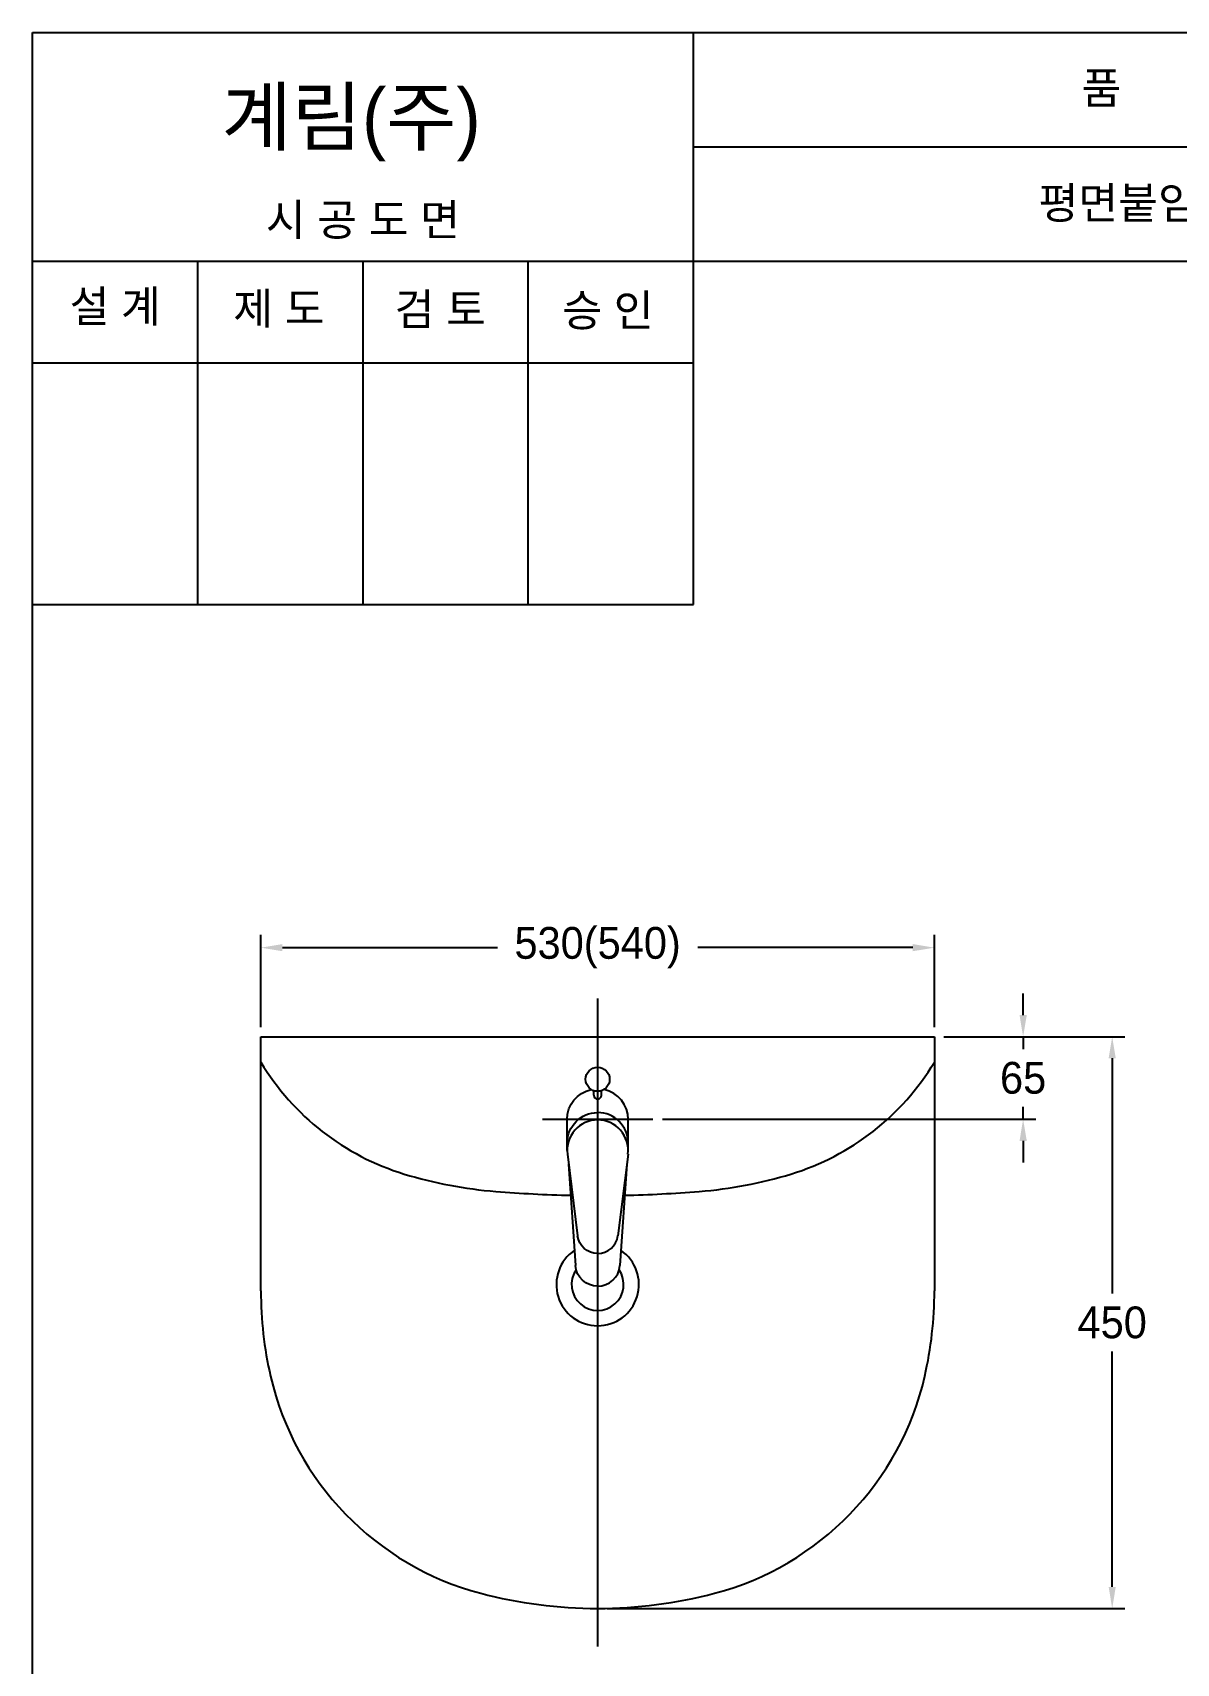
# Model space of a CAD drawing. Header units: millimetres. Extents: x 0 to 1800, y -67 to 2530.
# Drawn here: x 0 to 900, y 1246 to 2530 of the extents above; entities that cross this region are included whole.
import ezdxf
from ezdxf.enums import TextEntityAlignment as Align
from ezdxf.lldxf.tags import DXFTag

# ---------------------------------------------------------------- set-up
doc = ezdxf.new("R2010")
doc.units = ezdxf.units.MM
for name, color, linetype in [('TEXT', 7, 'Continuous'), ('내부선 및 부속', 4, 'Continuous'), ('도각라인', 255, 'Continuous'), ('외형선', 3, 'Continuous'), ('중심선', 1, 'DASHED'), ('치수선', 7, 'Continuous')]:
    doc.layers.add(name, color=color, linetype=linetype)
doc.styles.add('____', font='')
doc.styles.add('타이틀', font='H2GTRM.TTF', dxfattribs={"height": 25})
doc.styles.get('____').set_extended_font_data('굴림')
tags = doc.linetypes.add('DASHDOT', pattern=[70, 31, -13, 13, -13]).pattern_tags.tags
tags[10:11] = [DXFTag(74, 4), DXFTag(75, 0), DXFTag(340, '0'), DXFTag(46, 0.0), DXFTag(50, 0.0), DXFTag(44, 0.0), DXFTag(45, 0.0)]
tags[8:9] = [DXFTag(74, 4), DXFTag(75, 0), DXFTag(340, '0'), DXFTag(46, 0.0), DXFTag(50, 0.0), DXFTag(44, 0.0), DXFTag(45, 0.0)]
tags[6:7] = [DXFTag(74, 4), DXFTag(75, 0), DXFTag(340, '0'), DXFTag(46, 0.0), DXFTag(50, 0.0), DXFTag(44, 0.0), DXFTag(45, 0.0)]
tags[4:5] = [DXFTag(74, 4), DXFTag(75, 0), DXFTag(340, '0'), DXFTag(46, 0.0), DXFTag(50, 0.0), DXFTag(44, 0.0), DXFTag(45, 0.0)]
tags = doc.linetypes.add('DASHED', pattern=[25.72, 12.86, -12.86]).pattern_tags.tags
tags[6:7] = [DXFTag(74, 4), DXFTag(75, 0), DXFTag(340, '0'), DXFTag(46, 0.0), DXFTag(50, 0.0), DXFTag(44, 0.0), DXFTag(45, 0.0)]
tags[4:5] = [DXFTag(74, 4), DXFTag(75, 0), DXFTag(340, '0'), DXFTag(46, 0.0), DXFTag(50, 0.0), DXFTag(44, 0.0), DXFTag(45, 0.0)]
doc.dimstyles.new('MSADIM', dxfattribs={"dimtxt": 33, "dimasz": 17, "dimexe": 10, "dimexo": 7.5, "dimgap": 10, "dimtad": 0, "dimtih": 1, "dimtoh": 1, "dimdec": 0, "dimzin": 1, "dimdsep": 46, "dimtxsty": '____', "dimcen": 11.25, "dimadec": 0, "dimazin": 0, "dimtfac": 1, "dimtdec": 0, "dimtix": 1, "dimtmove": 0, "dimatfit": 3, "dimfxl": 0, "dimtolj": 1, "dimtzin": 1, "dimarcsym": 0})

# ---------------------------------------------------------------- blocks, each defined once
blk = doc.blocks.new('*D7')
at = {"layer": '치수선', "color": 0, "linetype": 'Continuous', "lineweight": -2}
for p, q in [((179.6, 1747.2), (179.6, 1819.8)), ((196.6, 1809.8), (365.9, 1809.8)), ((692.6, 1809.8), (523.4, 1809.8)), ((709.6, 1747.2), (709.6, 1819.8))]:
    blk.add_line(p, q, dxfattribs=at)
at = {"layer": '치수선', "color": 0, "linetype": 'Continuous'}
for points in [[(196.6, 1812.6), (196.6, 1807), (179.6, 1809.8)], [(692.6, 1812.6), (692.6, 1807), (709.6, 1809.8)]]:
    blk.add_solid(points, dxfattribs=at)
at = {"layer": '치수선', "color": 0, "linetype": 'Continuous', "insert": (444.6, 1809.8), "char_height": 25, "attachment_point": 5, "style": '____'}
blk.add_mtext('\\A1;530(540)', dxfattribs=at)
blk = doc.blocks.new('*D8')
at = {"layer": '치수선', "color": 0, "linetype": 'Continuous', "lineweight": -2}
for p, q in [((779.4, 1756.7), (779.4, 1773.7)), ((717.1, 1739.7), (789.4, 1739.7)), ((779.4, 1739.7), (779.4, 1730)), ((779.4, 1674.7), (779.4, 1684.4)), ((495.6, 1674.7), (789.4, 1674.7)), ((779.4, 1657.7), (779.4, 1640.7))]:
    blk.add_line(p, q, dxfattribs=at)
at = {"layer": '치수선', "color": 0, "linetype": 'Continuous'}
for points in [[(776.6, 1756.7), (782.3, 1756.7), (779.4, 1739.7)], [(776.6, 1657.7), (782.3, 1657.7), (779.4, 1674.7)]]:
    blk.add_solid(points, dxfattribs=at)
at = {"layer": '치수선', "color": 0, "linetype": 'Continuous', "insert": (779.4, 1707.2), "char_height": 25, "attachment_point": 5, "style": '____'}
blk.add_mtext('\\A1;65', dxfattribs=at)
blk = doc.blocks.new('*D9')
at = {"layer": '치수선', "color": 0, "linetype": 'Continuous', "lineweight": -2}
for p, q in [((717.1, 1739.7), (859.5, 1739.7)), ((849.5, 1722.7), (849.5, 1537.5)), ((849.5, 1306.7), (849.5, 1491.9)), ((452.1, 1289.7), (859.5, 1289.7))]:
    blk.add_line(p, q, dxfattribs=at)
at = {"layer": '치수선', "color": 0, "linetype": 'Continuous'}
for points in [[(846.7, 1722.7), (852.3, 1722.7), (849.5, 1739.7)], [(846.7, 1306.7), (852.3, 1306.7), (849.5, 1289.7)]]:
    blk.add_solid(points, dxfattribs=at)
at = {"layer": '치수선', "color": 0, "linetype": 'Continuous', "insert": (849.5, 1514.7), "char_height": 25, "attachment_point": 5, "style": '____'}
blk.add_mtext('\\A1;450', dxfattribs=at)

msp = doc.modelspace()

# ---------------------------------------------------------------- linework, layer by layer
at = {"layer": '내부선 및 부속', "linetype": 'Continuous'}
for p, q in [((441.6, 1693.6), (441.6, 1697.2)), ((447.6, 1693.6), (447.6, 1697.2)), ((420.6, 1650.2), (420.6, 1674.7)), ((468.6, 1650.2), (468.6, 1674.7)), ((420.8, 1647.2), (428.8, 1583.1)), ((468.5, 1647.2), (460.5, 1583.1)), ((421.8, 1639.4), (427.2, 1559.6)), ((467.5, 1639.4), (462.1, 1559.6)), ((460.9, 1554.2), (460.9, 1554.2))]:
    msp.add_line(p, q, dxfattribs=at)
at = {"layer": '내부선 및 부속', "linetype": 'Continuous', "flags": 128}
for points in [[(420.6, 1674.7, -0.353764), (439.6, 1698.2)], [(420.6, 1656, -0.414213), (444.6, 1680)], [(444.6, 1569.1, -0.37856), (428.8, 1583.1)], [(444.6, 1543.3, -0.394608), (427.2, 1559.6)]]:
    msp.add_lwpolyline(points, format="xyb", dxfattribs=at)
at = {"layer": '내부선 및 부속', "linetype": 'Continuous'}
msp.add_circle((444.6, 1706.2), 9.44, dxfattribs=at)
for centre, radius, start, end in [((444.6, 1674.7), 24, 0, 77.9277), ((444.6, 1693.6), 3, 180, 360), ((444.6, 1650.2), 24, 90.0001, 187.0619), ((444.6, 1656), 24, 0, 90), ((444.6, 1650.2), 24, 352.9381, 90), ((444.6, 1585.1), 16, 270, 352.9386), ((444.6, 1544.7), 32.5, 124.2054, 55.7944), ((444.6, 1544.7), 20.5, 145.6116, 34.3881), ((444.6, 1560.8), 17.5, 270, 356.1383)]:
    msp.add_arc(centre, radius, start, end, dxfattribs=at)
for points in [[(420.8, 1652.3), (420.8, 1652.3), (420.8, 1652.3)], [(468.4, 1652.3), (468.4, 1652.3), (468.4, 1652.3)]]:
    msp.add_rational_spline(points, [0.951478421688, 0.951479792595, 0.951481163502], degree=2, dxfattribs=at)
at = {"layer": '도각라인', "color": 7}
for p, q in [((0, 0), (0, 2530)), ((0, 2530), (1800, 2530)), ((520, 2080), (520, 2530)), ((520, 2440), (1800, 2440)), ((0, 2350), (1800, 2350)), ((130, 2080), (130, 2350)), ((260, 2080), (260, 2350)), ((390, 2080), (390, 2350)), ((0, 2270), (520, 2270)), ((0, 2080), (520, 2080))]:
    msp.add_line(p, q, dxfattribs=at)
at = {"layer": '외형선', "linetype": 'Continuous'}
for p, q in [((179.6, 1739.7), (709.6, 1739.7)), ((179.6, 1539.7), (179.6, 1739.7)), ((709.6, 1739.7), (709.6, 1539.7))]:
    msp.add_line(p, q, dxfattribs=at)
for centre, radius, start, end in [((350.9, 1822.9), 200, 211.0715, 253.0158), ((538.3, 1822.9), 200, 286.9842, 328.9285), ((391.8, 1956.8), 340, 253.0158, 265.4114), ((497.4, 1956.8), 340, 274.5886, 286.9842), ((444.6, 2614.7), 1000, 265.4114, 268.7855), ((444.6, 2614.7), 1000, 271.2145, 274.5886), ((479.6, 1539.7), 300, 180, 192.9472), ((409.6, 1539.7), 300, 347.0528, 0), ((411.4, 1524), 230, 192.9472, 255.1943), ((477.9, 1524), 230, 284.8057, 347.0528), ((444.6, 1649.7), 360, 255.1943, 270), ((444.6, 1649.7), 360, 270, 284.8057)]:
    msp.add_arc(centre, radius, start, end, dxfattribs=at)
at = {"layer": '중심선', "linetype": 'DASHDOT'}
for p, q in [((444.6, 1769.7), (444.6, 1259.7)), ((401.1, 1674.7), (488.1, 1674.7))]:
    msp.add_line(p, q, dxfattribs=at)

# ---------------------------------------------------------------- texts
at = {"layer": 'TEXT', "style": '타이틀'}
msp.add_text('계림(주)', height=44, dxfattribs=at).set_placement((148.7, 2441.8))
for s, p in [('품             명', (915.7, 2486.4)), ('평면붙임 세면기', (905.8, 2396)), ('시 공 도 면', (259.9, 2382.7)), ('설 계', (65, 2314.6)), ('제 도', (193.8, 2312.9)), ('검 토', (320.8, 2312.3)), ('승 인', (452.7, 2311.4))]:
    msp.add_text(s, height=25, dxfattribs=at).set_placement(p, align=Align.MIDDLE_CENTER)

# ---------------------------------------------------------------- dimensions: what is measured, and where the dimension line sits
at = {"layer": '치수선', "linetype": 'Continuous'}
dim = msp.add_linear_dim(base=(709.6, 1809.8), p1=(179.6, 1739.7), p2=(709.6, 1739.7), text='530(540)', dimstyle='MSADIM', override={"dimtxt": 25}, dxfattribs=at)
dim.commit()
dim.dimension.update_dxf_attribs({"geometry": '*D7', "text_midpoint": (444.6, 1809.8), "dimtype": 160})
for base, p1, p2, picture, middle in [((779.4, 1739.7), (488.1, 1674.7), (709.6, 1739.7), '*D8', (779.4, 1707.2)), ((849.5, 1289.7), (709.6, 1739.7), (444.6, 1289.7), '*D9', (849.5, 1514.7))]:
    dim = msp.add_linear_dim(base=base, p1=p1, p2=p2, angle=90, dimstyle='MSADIM', override={"dimtxt": 25}, dxfattribs=at)
    dim.commit()
    dim.dimension.update_dxf_attribs({"geometry": picture, "text_midpoint": middle, "dimtype": 160})

doc.saveas('drawing.dxf')
